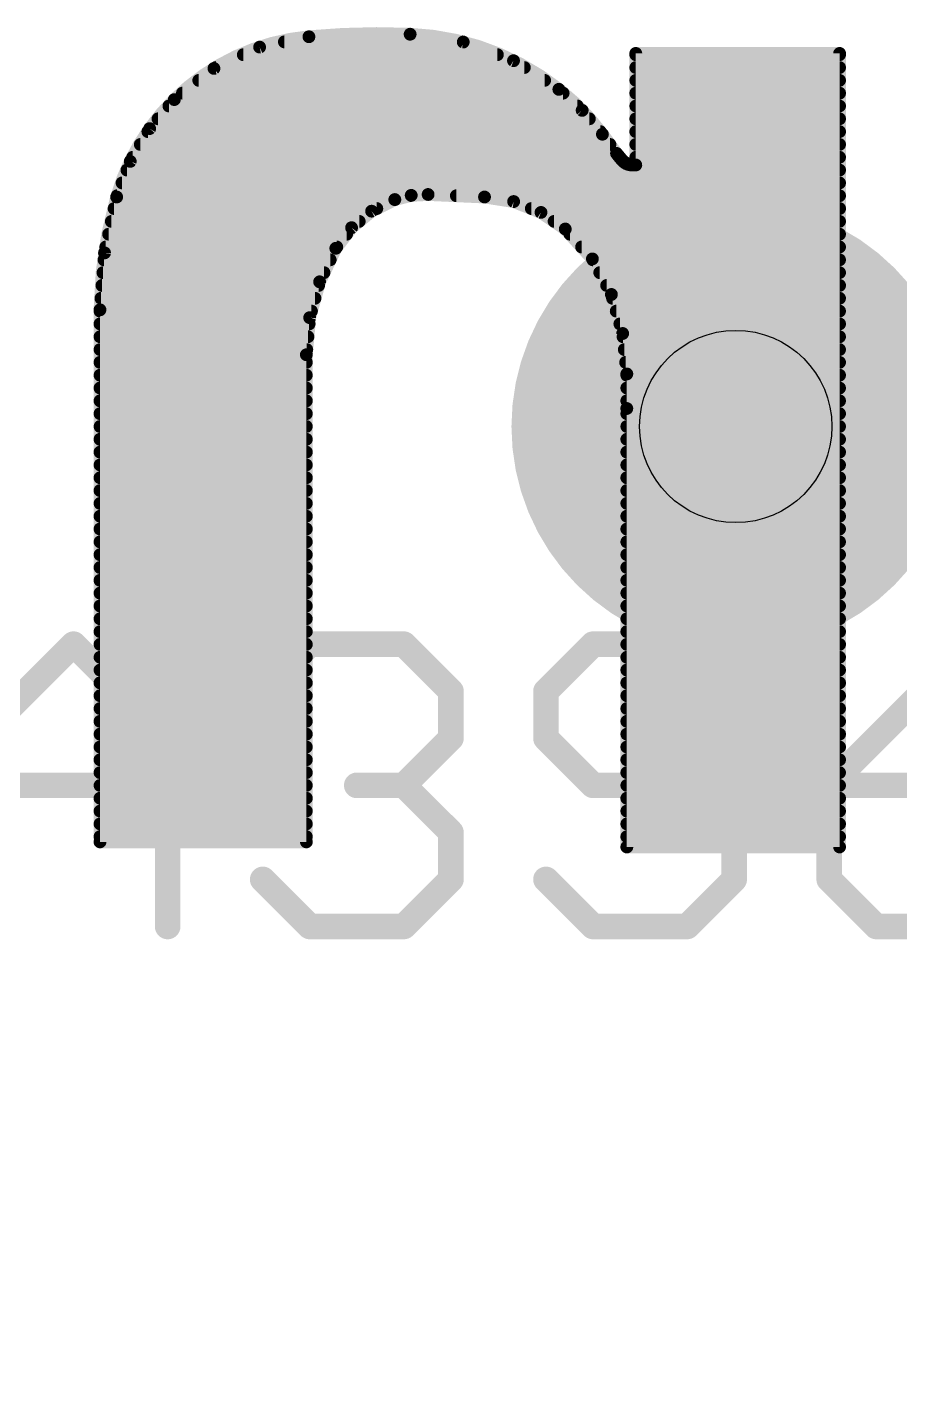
# Model space of a CAD drawing. Extents: x -25 to 82, y -12 to 21.
# Drawn here: x 23.996 to 25.725, y 8.261 to 10.951 of the extents above; entities that cross this region are included whole.
import ezdxf

# ---------------------------------------------------------------- set-up
doc = ezdxf.new("R2010")
doc.units = 0
for name, color, linetype in [('1', 12, 'CONTINUOUS'), ('18', 110, 'CONTINUOUS'), ('22', 53, 'CONTINUOUS'), ('27', 253, 'CONTINUOUS'), ('44', 253, 'CONTINUOUS')]:
    doc.layers.add(name, color=color, linetype=linetype)

# ---------------------------------------------------------------- blocks, each defined once
blk = doc.blocks.new('ROUNDV')
at = {"const_width": 0.5}
blk.add_lwpolyline([(0, -0.25, 1), (0, 0.25, 1), (0, -0.25)], format="xyb", dxfattribs=at)

msp = doc.modelspace()

# ---------------------------------------------------------------- linework, layer by layer
at = {"layer": '1', "const_width": 2.1844}
for points in [[(26.67, 7.366), (26.67, 7.62)], [(26.67, 5.08), (26.67, 7.366)]]:
    msp.add_lwpolyline(points, dxfattribs=at)
at = {"layer": '1', "const_width": 1.0922}
for points in [[(27.2161, 7.62, 1), (26.1239, 7.62)], [(27.2161, 7.366, 1), (26.1239, 7.366)]]:
    msp.add_lwpolyline(points, format="xyb", dxfattribs=at)
at = {"layer": '22'}
for points, const_width in [([(24.7548, 10.9372, 0.0335), (24.5542, 10.9322)], 0.0254), ([(24.7557, 10.9435, 1), (24.7539, 10.9309)], 0.0127), ([(25.0495, 10.828, 0.1577), (24.7548, 10.9372)], 0.0254), ([(24.7551, 10.9435, 1), (24.7545, 10.9309)], 0.0127), ([(24.7545, 10.9309, 1), (24.7551, 10.9435)], 0.0127), ([(24.755, 10.9309, 1), (24.7546, 10.9435)], 0.0127), ([(24.5542, 10.9322, 0.1741), (24.2875, 10.8077)], 0.0254), ([(24.4552, 10.9179, 1), (24.4578, 10.9055)], 0.0127), ([(24.4592, 10.9059, 1), (24.4538, 10.9174)], 0.0127), ([(24.5056, 10.9284, 1), (24.5056, 10.9157)], 0.0127), ([(24.554, 10.9385, 1), (24.5544, 10.9259)], 0.0127), ([(24.5536, 10.9385, 1), (24.5548, 10.9259)], 0.0127), ([(24.5555, 10.926, 1), (24.5529, 10.9384)], 0.0127), ([(24.5548, 10.9259, 1), (24.5536, 10.9385)], 0.0127), ([(24.8622, 10.9277, 1), (24.8578, 10.9158)], 0.0127), ([(24.858, 10.9157, 1), (24.858, 10.9284)], 0.0127), ([(24.859, 10.9154, 1), (24.8609, 10.928)], 0.0127), ([(24.4242, 10.903, 1), (24.4242, 10.8903)], 0.0127), ([(24.9277, 10.8903, 1), (24.9277, 10.903)], 0.0127), ([(24.963, 10.8901, 1), (24.9562, 10.8794)], 0.0127), ([(24.9574, 10.8788, 1), (24.9618, 10.8907)], 0.0127), ([(25.2019, 10.9055, 1), (25.2019, 10.8928)], 0.0127), ([(25.2083, 10.8991, 1), (25.1956, 10.8991)], 0.0127), ([(25.2019, 10.9055, 1), (25.2019, 10.8928)], 0.0127), ([(25.2083, 10.8991, 1), (25.1956, 10.8991)], 0.0127), ([(25.2019, 10.903, 1), (25.2019, 10.8903)], 0.0127), ([(25.6121, 10.8991, 1), (25.5994, 10.8991)], 0.0127), ([(25.6121, 10.8991, 1), (25.5994, 10.8991)], 0.0127), ([(25.6057, 10.8928, 1), (25.6057, 10.9055)], 0.0127), ([(25.6057, 10.8928, 1), (25.6057, 10.9055)], 0.0127), ([(25.6057, 10.8903, 1), (25.6057, 10.903)], 0.0127), ([(24.3633, 10.8752, 1), (24.3687, 10.8637)], 0.0127), ([(24.3699, 10.8644, 1), (24.3621, 10.8744)], 0.0127), ([(24.3698, 10.8775, 1), (24.3698, 10.8649)], 0.0127), ([(24.9811, 10.8649, 1), (24.9811, 10.8775)], 0.0127), ([(25.2019, 10.8775, 1), (25.2019, 10.8649)], 0.0127), ([(25.6057, 10.8649, 1), (25.6057, 10.8775)], 0.0127), ([(24.3359, 10.8521, 1), (24.3359, 10.8395)], 0.0127), ([(25.0213, 10.8395, 1), (25.0213, 10.8521)], 0.0127), ([(25.2019, 10.8521, 1), (25.2019, 10.8395)], 0.0127), ([(25.6057, 10.8395, 1), (25.6057, 10.8521)], 0.0127), ([(24.2875, 10.8077, 0.1281), (24.1732, 10.6147)], 0.0254), ([(24.2836, 10.8127, 1), (24.2914, 10.8027)], 0.0127), ([(24.283, 10.8122, 1), (24.292, 10.8032)], 0.0127), ([(24.2923, 10.8036, 1), (24.2827, 10.8118)], 0.0127), ([(24.292, 10.8032, 1), (24.283, 10.8122)], 0.0127), ([(24.3036, 10.8268, 1), (24.3036, 10.8141)], 0.0127), ([(25.0538, 10.8327, 1), (25.0452, 10.8233)], 0.0127), ([(25.1358, 10.7391, 0.0664), (25.0495, 10.828)], 0.0254), ([(25.0534, 10.833, 1), (25.0456, 10.823)], 0.0127), ([(25.0456, 10.823, 1), (25.0534, 10.833)], 0.0127), ([(25.0461, 10.8226, 1), (25.0529, 10.8334)], 0.0127), ([(25.0579, 10.8141, 1), (25.0579, 10.8268)], 0.0127), ([(25.2019, 10.8268, 1), (25.2019, 10.8141)], 0.0127), ([(25.6057, 10.8141, 1), (25.6057, 10.8268)], 0.0127), ([(24.2767, 10.8013, 1), (24.2767, 10.7887)], 0.0127), ([(25.0861, 10.7887, 1), (25.0861, 10.8013)], 0.0127), ([(25.1004, 10.7905, 1), (25.0908, 10.7823)], 0.0127), ([(25.0913, 10.7817, 1), (25.0999, 10.7911)], 0.0127), ([(25.2019, 10.8013, 1), (25.2019, 10.7887)], 0.0127), ([(25.6057, 10.7887, 1), (25.6057, 10.8013)], 0.0127), ([(24.2338, 10.7543, 1), (24.2434, 10.7461)], 0.0127), ([(24.2441, 10.7469, 1), (24.2331, 10.7534)], 0.0127), ([(24.2551, 10.7759, 1), (24.2551, 10.7633)], 0.0127), ([(25.1099, 10.7633, 1), (25.1099, 10.7759)], 0.0127), ([(25.2019, 10.7759, 1), (25.2019, 10.7633)], 0.0127), ([(25.6057, 10.7633, 1), (25.6057, 10.7759)], 0.0127), ([(24.2351, 10.7506, 1), (24.2351, 10.7379)], 0.0127), ([(25.1409, 10.7429, 1), (25.1307, 10.7353)], 0.0127), ([(25.1638, 10.701, 0.0022), (25.1358, 10.7391)], 0.0254), ([(25.1409, 10.7429, 1), (25.1307, 10.7353)], 0.0127), ([(25.1307, 10.7353, 1), (25.1409, 10.7429)], 0.0127), ([(25.131, 10.735, 1), (25.1406, 10.7432)], 0.0127), ([(25.1315, 10.7379, 1), (25.1315, 10.7506)], 0.0127), ([(25.2019, 10.7506, 1), (25.2019, 10.7379)], 0.0127), ([(25.6057, 10.7379, 1), (25.6057, 10.7506)], 0.0127), ([(24.22, 10.7251, 1), (24.22, 10.7125)], 0.0127), ([(25.1507, 10.7125, 1), (25.1507, 10.7251)], 0.0127), ([(25.1687, 10.7051, 1), (25.1589, 10.6969)], 0.0127), ([(25.1638, 10.701, 0.0333), (25.1765, 10.6858)], 0.0254), ([(25.1689, 10.7047, 1), (25.1587, 10.6973)], 0.0127), ([(25.1587, 10.6972, 1), (25.1689, 10.7048)], 0.0127), ([(25.1587, 10.6973, 1), (25.1689, 10.7047)], 0.0127), ([(25.2019, 10.7251, 1), (25.2019, 10.7125)], 0.0127), ([(25.6057, 10.7125, 1), (25.6057, 10.7251)], 0.0127), ([(24.1936, 10.6744, 1), (24.1936, 10.6617)], 0.0127), ([(24.1947, 10.6885, 1), (24.2056, 10.682)], 0.0127), ([(24.2061, 10.683, 1), (24.1942, 10.6875)], 0.0127), ([(24.205, 10.6997, 1), (24.205, 10.6871)], 0.0127), ([(25.1701, 10.6871, 1), (25.1701, 10.6997)], 0.0127), ([(25.1801, 10.691, 1), (25.1729, 10.6806)], 0.0127), ([(25.1765, 10.6858, 0.205), (25.1943, 10.6782)], 0.0254), ([(25.1811, 10.6902, 1), (25.1719, 10.6814)], 0.0127), ([(25.1716, 10.6817, 1), (25.1814, 10.6899)], 0.0127), ([(25.1719, 10.6814, 1), (25.1811, 10.6902)], 0.0127), ([(25.1859, 10.6864, 1), (25.1834, 10.674)], 0.0127), ([(25.181, 10.675, 1), (25.1882, 10.6854)], 0.0127), ([(25.1943, 10.6845, 1), (25.1943, 10.6719)], 0.0127), ([(25.1943, 10.6845, 1), (25.1943, 10.6719)], 0.0127), ([(25.193, 10.672, 1), (25.1956, 10.6844)], 0.0127), ([(25.1943, 10.6719, 1), (25.1943, 10.6845)], 0.0127), ([(25.2019, 10.6997, 1), (25.2019, 10.6871)], 0.0127), ([(25.1956, 10.6782, 1), (25.2083, 10.6782)], 0.0127), ([(25.1956, 10.6782, 1), (25.2083, 10.6782)], 0.0127), ([(25.2019, 10.6719, 1), (25.2019, 10.6845)], 0.0127), ([(25.2019, 10.6719, 1), (25.2019, 10.6845)], 0.0127), ([(25.6057, 10.6871, 1), (25.6057, 10.6997)], 0.0127), ([(25.6057, 10.6617, 1), (25.6057, 10.6744)], 0.0127), ([(24.1839, 10.6489, 1), (24.1839, 10.6363)], 0.0127), ([(25.6057, 10.6363, 1), (25.6057, 10.6489)], 0.0127), ([(24.1732, 10.6147, 0.0668), (24.1402, 10.3911)], 0.0254), ([(24.1794, 10.6134, 1), (24.167, 10.616)], 0.0127), ([(24.1793, 10.6129, 1), (24.1671, 10.6165)], 0.0127), ([(24.1742, 10.6235, 1), (24.1742, 10.6109)], 0.0127), ([(24.7904, 10.6197, 0.0992), (24.7244, 10.6096)], 0.0254), ([(24.7566, 10.6243, 1), (24.7572, 10.6116)], 0.0127), ([(24.7541, 10.6109, 1), (24.7541, 10.6235)], 0.0127), ([(24.7585, 10.6118, 1), (24.7553, 10.6241)], 0.0127), ([(24.7907, 10.626, 1), (24.7901, 10.6134)], 0.0127), ([(24.7904, 10.6197, 0.0006), (24.9022, 10.6147)], 0.0254), ([(24.7907, 10.626, 1), (24.7901, 10.6134)], 0.0127), ([(24.7907, 10.6134, 1), (24.7901, 10.626)], 0.0127), ([(24.7901, 10.6134, 1), (24.7907, 10.626)], 0.0127), ([(24.8463, 10.6235, 1), (24.8463, 10.6109)], 0.0127), ([(24.9032, 10.621, 1), (24.9012, 10.6084)], 0.0127), ([(25.0622, 10.5512, 0.1688), (24.9022, 10.6147)], 0.0254), ([(24.9025, 10.621, 1), (24.9019, 10.6084)], 0.0127), ([(24.9019, 10.6084, 1), (24.9025, 10.621)], 0.0127), ([(24.9019, 10.6084, 1), (24.9025, 10.621)], 0.0127), ([(25.6057, 10.6109, 1), (25.6057, 10.6235)], 0.0127), ([(24.1682, 10.5982, 1), (24.1682, 10.5855)], 0.0127), ([(24.1673, 10.617, 1), (24.1791, 10.6124)], 0.0127), ([(24.1671, 10.6165, 1), (24.1793, 10.6129)], 0.0127), ([(24.7244, 10.6096, 0.1719), (24.6075, 10.5131)], 0.0254), ([(24.6824, 10.5817, 1), (24.6744, 10.5915)], 0.0127), ([(24.6887, 10.5855, 1), (24.6887, 10.5982)], 0.0127), ([(24.7228, 10.6158, 1), (24.726, 10.6034)], 0.0127), ([(24.7222, 10.6156, 1), (24.7266, 10.6036)], 0.0127), ([(24.7272, 10.6039, 1), (24.7216, 10.6153)], 0.0127), ([(24.7266, 10.6036, 1), (24.7222, 10.6156)], 0.0127), ([(24.9622, 10.6116, 1), (24.9575, 10.5998)], 0.0127), ([(24.9589, 10.5994, 1), (24.9608, 10.612)], 0.0127), ([(24.9949, 10.5982, 1), (24.9949, 10.5855)], 0.0127), ([(25.6057, 10.5855, 1), (25.6057, 10.5982)], 0.0127), ([(24.1627, 10.5727, 1), (24.1627, 10.5601)], 0.0127), ([(24.6539, 10.5601, 1), (24.6539, 10.5727)], 0.0127), ([(24.6756, 10.5923, 1), (24.6812, 10.581)], 0.0127), ([(25.0177, 10.5894, 1), (25.0105, 10.5789)], 0.0127), ([(25.0117, 10.5783, 1), (25.0164, 10.5901)], 0.0127), ([(25.04, 10.5727, 1), (25.04, 10.5601)], 0.0127), ([(25.6057, 10.5601, 1), (25.6057, 10.5727)], 0.0127), ([(24.1572, 10.5473, 1), (24.1572, 10.5347)], 0.0127), ([(24.6289, 10.5347, 1), (24.6289, 10.5473)], 0.0127), ([(24.6347, 10.5588, 1), (24.6428, 10.549)], 0.0127), ([(24.6438, 10.55, 1), (24.6337, 10.5578)], 0.0127), ([(25.0669, 10.5555, 1), (25.0575, 10.5469)], 0.0127), ([(25.1536, 10.4216, 0.1229), (25.0622, 10.5512)], 0.0254), ([(25.0663, 10.556, 1), (25.0581, 10.5464)], 0.0127), ([(25.0581, 10.5464, 1), (25.0663, 10.556)], 0.0127), ([(25.0586, 10.546, 1), (25.0658, 10.5564)], 0.0127), ([(25.0714, 10.5473, 1), (25.0714, 10.5347)], 0.0127), ([(25.6057, 10.5347, 1), (25.6057, 10.5473)], 0.0127), ([(24.1517, 10.522, 1), (24.1517, 10.5093)], 0.0127), ([(24.6075, 10.5131, 0.136), (24.5491, 10.3022)], 0.0254), ([(24.6025, 10.517, 1), (24.6125, 10.5092)], 0.0127), ([(24.6021, 10.5164, 1), (24.6129, 10.5098)], 0.0127), ([(24.6132, 10.5103, 1), (24.6018, 10.5159)], 0.0127), ([(24.6129, 10.5098, 1), (24.6021, 10.5164)], 0.0127), ([(24.6094, 10.5093, 1), (24.6094, 10.522)], 0.0127), ([(25.0945, 10.522, 1), (25.0945, 10.5093)], 0.0127), ([(25.6057, 10.5093, 1), (25.6057, 10.522)], 0.0127), ([(24.1481, 10.4965, 1), (24.1481, 10.4839)], 0.0127), ([(24.1556, 10.5035, 1), (24.1429, 10.5045)], 0.0127), ([(24.143, 10.5053, 1), (24.1554, 10.5027)], 0.0127), ([(24.5964, 10.4839, 1), (24.5964, 10.4965)], 0.0127), ([(25.1215, 10.495, 1), (25.1103, 10.489)], 0.0127), ([(25.1168, 10.4965, 1), (25.1168, 10.4839)], 0.0127), ([(25.1112, 10.4878, 1), (25.1206, 10.4963)], 0.0127), ([(25.6057, 10.4839, 1), (25.6057, 10.4965)], 0.0127), ([(24.1461, 10.4711, 1), (24.1461, 10.4585)], 0.0127), ([(24.5841, 10.4585, 1), (24.5841, 10.4711)], 0.0127), ([(25.1304, 10.4711, 1), (25.1304, 10.4585)], 0.0127), ([(25.6057, 10.4585, 1), (25.6057, 10.4711)], 0.0127), ([(24.1441, 10.4458, 1), (24.1441, 10.4331)], 0.0127), ([(24.5697, 10.4495, 1), (24.5811, 10.4439)], 0.0127), ([(24.5815, 10.445, 1), (24.5693, 10.4484)], 0.0127), ([(24.5734, 10.4331, 1), (24.5734, 10.4458)], 0.0127), ([(25.1441, 10.4458, 1), (25.1441, 10.4331)], 0.0127), ([(25.6057, 10.4331, 1), (25.6057, 10.4458)], 0.0127), ([(24.142, 10.4203, 1), (24.142, 10.4077)], 0.0127), ([(24.5663, 10.4077, 1), (24.5663, 10.4203)], 0.0127), ([(25.1597, 10.4234, 1), (25.1475, 10.4198)], 0.0127), ([(25.1841, 10.2641, 0.0895), (25.1536, 10.4216)], 0.0254), ([(25.1595, 10.4239, 1), (25.1477, 10.4193)], 0.0127), ([(25.1477, 10.4193, 1), (25.1595, 10.4239)], 0.0127), ([(25.148, 10.4186, 1), (25.1592, 10.4246)], 0.0127), ([(25.1558, 10.4203, 1), (25.1558, 10.4077)], 0.0127), ([(25.6057, 10.4077, 1), (25.6057, 10.4203)], 0.0127), ([(24.1466, 10.3911, 1), (24.1338, 10.3911)], 0.0127), ([(24.1466, 10.3911, 1), (24.1338, 10.3911)], 0.0127), ([(24.1402, 10.3949, 1), (24.1402, 10.3823)], 0.0127), ([(24.1339, 10.3916, 1), (24.1465, 10.3906)], 0.0127), ([(24.1339, 10.3912, 1), (24.1465, 10.391)], 0.0127), ([(24.562, 10.3751, 1), (24.5494, 10.3762)], 0.0127), ([(24.5496, 10.3773, 1), (24.5618, 10.3739)], 0.0127), ([(24.5593, 10.3823, 1), (24.5593, 10.3949)], 0.0127), ([(25.1631, 10.3949, 1), (25.1631, 10.3823)], 0.0127), ([(25.6057, 10.3823, 1), (25.6057, 10.3949)], 0.0127), ([(24.1402, 10.3696, 1), (24.1402, 10.3569)], 0.0127), ([(24.5546, 10.3569, 1), (24.5546, 10.3696)], 0.0127), ([(25.1704, 10.3696, 1), (25.1704, 10.3569)], 0.0127), ([(25.1822, 10.3449, 1), (25.1696, 10.3436)], 0.0127), ([(25.6057, 10.3569, 1), (25.6057, 10.3696)], 0.0127), ([(24.1402, 10.3441, 1), (24.1402, 10.3315)], 0.0127), ([(24.5523, 10.3315, 1), (24.5523, 10.3441)], 0.0127), ([(25.1698, 10.3425, 1), (25.182, 10.346)], 0.0127), ([(25.1766, 10.3441, 1), (25.1766, 10.3315)], 0.0127), ([(25.6057, 10.3315, 1), (25.6057, 10.3441)], 0.0127), ([(24.1402, 10.3187, 1), (24.1402, 10.3061)], 0.0127), ([(24.5555, 10.3022, 1), (24.5428, 10.3022)], 0.0127), ([(24.5555, 10.3022, 1), (24.5428, 10.3022)], 0.0127), ([(24.5428, 10.3028, 1), (24.5554, 10.3016)], 0.0127), ([(24.5428, 10.3022, 1), (24.5554, 10.3022)], 0.0127), ([(24.55, 10.3061, 1), (24.55, 10.3187)], 0.0127), ([(25.1791, 10.3187, 1), (25.1791, 10.3061)], 0.0127), ([(25.6057, 10.3061, 1), (25.6057, 10.3187)], 0.0127), ([(24.1402, 10.2934, 1), (24.1402, 10.2807)], 0.0127), ([(24.5491, 10.2807, 1), (24.5491, 10.2934)], 0.0127), ([(25.1818, 10.2934, 1), (25.1818, 10.2807)], 0.0127), ([(25.1905, 10.2641, 1), (25.1777, 10.2641)], 0.0127), ([(25.1841, 10.1956, 0.0064), (25.1841, 10.2641)], 0.0254), ([(25.1904, 10.2642, 1), (25.1778, 10.264)], 0.0127), ([(25.6057, 10.2807, 1), (25.6057, 10.2934)], 0.0127), ([(24.1402, 10.2679, 1), (24.1402, 10.2553)], 0.0127), ([(24.5491, 10.2553, 1), (24.5491, 10.2679)], 0.0127), ([(25.1841, 10.2679, 1), (25.1841, 10.2553)], 0.0127), ([(25.1778, 10.2635, 1), (25.1904, 10.2647)], 0.0127), ([(25.1778, 10.264, 1), (25.1904, 10.2642)], 0.0127), ([(25.6057, 10.2553, 1), (25.6057, 10.2679)], 0.0127), ([(24.1402, 10.2425, 1), (24.1402, 10.2299)], 0.0127), ([(24.1402, 10.2172, 1), (24.1402, 10.2045)], 0.0127), ([(24.5491, 10.2299, 1), (24.5491, 10.2425)], 0.0127), ([(24.5491, 10.2045, 1), (24.5491, 10.2172)], 0.0127), ([(25.1841, 10.2172, 1), (25.1841, 10.2045)], 0.0127), ([(25.1841, 10.2425, 1), (25.1841, 10.2299)], 0.0127), ([(25.6057, 10.2299, 1), (25.6057, 10.2425)], 0.0127), ([(25.6057, 10.2045, 1), (25.6057, 10.2172)], 0.0127), ([(24.1402, 10.1918, 1), (24.1402, 10.1791)], 0.0127), ([(24.5491, 10.1791, 1), (24.5491, 10.1918)], 0.0127), ([(25.1905, 10.1956, 1), (25.1777, 10.1956)], 0.0127), ([(25.1778, 10.1957, 1), (25.1904, 10.1955)], 0.0127), ([(25.1841, 10.1918, 1), (25.1841, 10.1791)], 0.0127), ([(25.6057, 10.1791, 1), (25.6057, 10.1918)], 0.0127), ([(24.1402, 10.1663, 1), (24.1402, 10.1537)], 0.0127), ([(24.5491, 10.1537, 1), (24.5491, 10.1663)], 0.0127), ([(25.1841, 10.1663, 1), (25.1841, 10.1537)], 0.0127), ([(25.6057, 10.1537, 1), (25.6057, 10.1663)], 0.0127), ([(24.1402, 10.141, 1), (24.1402, 10.1283)], 0.0127), ([(24.5491, 10.1283, 1), (24.5491, 10.141)], 0.0127), ([(25.1841, 10.141, 1), (25.1841, 10.1283)], 0.0127), ([(25.6057, 10.1283, 1), (25.6057, 10.141)], 0.0127), ([(24.1402, 10.1156, 1), (24.1402, 10.1029)], 0.0127), ([(24.5491, 10.1029, 1), (24.5491, 10.1156)], 0.0127), ([(25.1841, 10.1156, 1), (25.1841, 10.1029)], 0.0127), ([(25.6057, 10.1029, 1), (25.6057, 10.1156)], 0.0127), ([(24.1402, 10.0901, 1), (24.1402, 10.0775)], 0.0127), ([(24.5491, 10.0775, 1), (24.5491, 10.0901)], 0.0127), ([(25.1841, 10.0901, 1), (25.1841, 10.0775)], 0.0127), ([(25.6057, 10.0775, 1), (25.6057, 10.0901)], 0.0127), ([(24.1402, 10.0648, 1), (24.1402, 10.0521)], 0.0127), ([(24.5491, 10.0521, 1), (24.5491, 10.0648)], 0.0127), ([(25.1841, 10.0648, 1), (25.1841, 10.0521)], 0.0127), ([(25.6057, 10.0521, 1), (25.6057, 10.0648)], 0.0127), ([(24.1402, 10.0394, 1), (24.1402, 10.0267)], 0.0127), ([(24.5491, 10.0267, 1), (24.5491, 10.0394)], 0.0127), ([(25.1841, 10.0394, 1), (25.1841, 10.0267)], 0.0127), ([(25.6057, 10.0267, 1), (25.6057, 10.0394)], 0.0127), ([(24.1402, 10.0139, 1), (24.1402, 10.0013)], 0.0127), ([(24.5491, 10.0013, 1), (24.5491, 10.0139)], 0.0127), ([(25.1841, 10.0139, 1), (25.1841, 10.0013)], 0.0127), ([(25.6057, 10.0013, 1), (25.6057, 10.0139)], 0.0127), ([(24.1402, 9.9886, 1), (24.1402, 9.9759)], 0.0127), ([(24.5491, 9.9759, 1), (24.5491, 9.9886)], 0.0127), ([(25.1841, 9.9886, 1), (25.1841, 9.9759)], 0.0127), ([(25.6057, 9.9759, 1), (25.6057, 9.9886)], 0.0127), ([(24.1402, 9.9632, 1), (24.1402, 9.9505)], 0.0127), ([(24.5491, 9.9505, 1), (24.5491, 9.9632)], 0.0127), ([(25.1841, 9.9632, 1), (25.1841, 9.9505)], 0.0127), ([(25.6057, 9.9505, 1), (25.6057, 9.9632)], 0.0127), ([(24.1402, 9.9377, 1), (24.1402, 9.9251)], 0.0127), ([(24.5491, 9.9251, 1), (24.5491, 9.9377)], 0.0127), ([(25.1841, 9.9377, 1), (25.1841, 9.9251)], 0.0127), ([(25.6057, 9.9251, 1), (25.6057, 9.9377)], 0.0127), ([(24.1402, 9.9123, 1), (24.1402, 9.8997)], 0.0127), ([(24.5491, 9.8997, 1), (24.5491, 9.9123)], 0.0127), ([(25.1841, 9.9123, 1), (25.1841, 9.8997)], 0.0127), ([(25.6057, 9.8997, 1), (25.6057, 9.9123)], 0.0127), ([(24.1402, 9.887, 1), (24.1402, 9.8743)], 0.0127), ([(24.5491, 9.8743, 1), (24.5491, 9.887)], 0.0127), ([(25.1841, 9.887, 1), (25.1841, 9.8743)], 0.0127), ([(25.6057, 9.8743, 1), (25.6057, 9.887)], 0.0127), ([(24.1402, 9.8615, 1), (24.1402, 9.8489)], 0.0127), ([(24.5491, 9.8489, 1), (24.5491, 9.8615)], 0.0127), ([(25.1841, 9.8615, 1), (25.1841, 9.8489)], 0.0127), ([(25.6057, 9.8489, 1), (25.6057, 9.8615)], 0.0127), ([(24.1402, 9.8361, 1), (24.1402, 9.8235)], 0.0127), ([(24.5491, 9.8235, 1), (24.5491, 9.8361)], 0.0127), ([(25.1841, 9.8361, 1), (25.1841, 9.8235)], 0.0127), ([(25.6057, 9.8235, 1), (25.6057, 9.8361)], 0.0127), ([(24.1402, 9.8108, 1), (24.1402, 9.7981)], 0.0127), ([(24.5491, 9.7981, 1), (24.5491, 9.8108)], 0.0127), ([(25.1841, 9.8108, 1), (25.1841, 9.7981)], 0.0127), ([(25.6057, 9.7981, 1), (25.6057, 9.8108)], 0.0127), ([(24.1402, 9.7853, 1), (24.1402, 9.7727)], 0.0127), ([(24.1402, 9.7599, 1), (24.1402, 9.7473)], 0.0127), ([(24.5491, 9.7727, 1), (24.5491, 9.7853)], 0.0127), ([(24.5491, 9.7473, 1), (24.5491, 9.7599)], 0.0127), ([(25.1841, 9.7853, 1), (25.1841, 9.7727)], 0.0127), ([(25.1841, 9.7599, 1), (25.1841, 9.7473)], 0.0127), ([(25.6057, 9.7727, 1), (25.6057, 9.7853)], 0.0127), ([(25.6057, 9.7473, 1), (25.6057, 9.7599)], 0.0127), ([(24.1402, 9.7346, 1), (24.1402, 9.7219)], 0.0127), ([(24.5491, 9.7219, 1), (24.5491, 9.7346)], 0.0127), ([(25.1841, 9.7346, 1), (25.1841, 9.7219)], 0.0127), ([(25.6057, 9.7219, 1), (25.6057, 9.7346)], 0.0127), ([(24.1402, 9.7091, 1), (24.1402, 9.6965)], 0.0127), ([(24.5491, 9.6965, 1), (24.5491, 9.7091)], 0.0127), ([(25.1841, 9.7091, 1), (25.1841, 9.6965)], 0.0127), ([(25.6057, 9.6965, 1), (25.6057, 9.7091)], 0.0127), ([(24.1402, 9.6837, 1), (24.1402, 9.6711)], 0.0127), ([(24.5491, 9.6711, 1), (24.5491, 9.6837)], 0.0127), ([(25.1841, 9.6837, 1), (25.1841, 9.6711)], 0.0127), ([(25.6057, 9.6711, 1), (25.6057, 9.6837)], 0.0127), ([(24.1402, 9.6584, 1), (24.1402, 9.6457)], 0.0127), ([(24.5491, 9.6457, 1), (24.5491, 9.6584)], 0.0127), ([(25.1841, 9.6584, 1), (25.1841, 9.6457)], 0.0127), ([(25.6057, 9.6457, 1), (25.6057, 9.6584)], 0.0127), ([(24.1402, 9.6329, 1), (24.1402, 9.6203)], 0.0127), ([(24.5491, 9.6203, 1), (24.5491, 9.6329)], 0.0127), ([(25.1841, 9.6329, 1), (25.1841, 9.6203)], 0.0127), ([(25.6057, 9.6203, 1), (25.6057, 9.6329)], 0.0127), ([(24.1402, 9.6075, 1), (24.1402, 9.5949)], 0.0127), ([(24.5491, 9.5949, 1), (24.5491, 9.6075)], 0.0127), ([(25.1841, 9.6075, 1), (25.1841, 9.5949)], 0.0127), ([(25.6057, 9.5949, 1), (25.6057, 9.6075)], 0.0127), ([(24.1402, 9.5822, 1), (24.1402, 9.5695)], 0.0127), ([(24.5491, 9.5695, 1), (24.5491, 9.5822)], 0.0127), ([(25.1841, 9.5822, 1), (25.1841, 9.5695)], 0.0127), ([(25.6057, 9.5695, 1), (25.6057, 9.5822)], 0.0127), ([(24.1402, 9.5567, 1), (24.1402, 9.5441)], 0.0127), ([(24.5491, 9.5441, 1), (24.5491, 9.5567)], 0.0127), ([(25.1841, 9.5567, 1), (25.1841, 9.5441)], 0.0127), ([(25.6057, 9.5441, 1), (25.6057, 9.5567)], 0.0127), ([(24.1402, 9.5313, 1), (24.1402, 9.5187)], 0.0127), ([(24.5491, 9.5187, 1), (24.5491, 9.5313)], 0.0127), ([(25.1841, 9.5313, 1), (25.1841, 9.5187)], 0.0127), ([(25.6057, 9.5187, 1), (25.6057, 9.5313)], 0.0127), ([(24.1402, 9.506, 1), (24.1402, 9.4933)], 0.0127), ([(24.5491, 9.4933, 1), (24.5491, 9.506)], 0.0127), ([(25.1841, 9.506, 1), (25.1841, 9.4933)], 0.0127), ([(25.6057, 9.4933, 1), (25.6057, 9.506)], 0.0127), ([(24.1402, 9.4805, 1), (24.1402, 9.4679)], 0.0127), ([(24.5491, 9.4679, 1), (24.5491, 9.4805)], 0.0127), ([(25.1841, 9.4805, 1), (25.1841, 9.4679)], 0.0127), ([(25.6057, 9.4679, 1), (25.6057, 9.4805)], 0.0127), ([(24.1402, 9.4551, 1), (24.1402, 9.4425)], 0.0127), ([(24.5491, 9.4425, 1), (24.5491, 9.4551)], 0.0127), ([(25.1841, 9.4551, 1), (25.1841, 9.4425)], 0.0127), ([(25.6057, 9.4425, 1), (25.6057, 9.4551)], 0.0127), ([(24.1402, 9.4298, 1), (24.1402, 9.4171)], 0.0127), ([(24.5491, 9.4171, 1), (24.5491, 9.4298)], 0.0127), ([(25.1841, 9.4298, 1), (25.1841, 9.4171)], 0.0127), ([(25.6057, 9.4171, 1), (25.6057, 9.4298)], 0.0127), ([(24.1402, 9.4043, 1), (24.1402, 9.3917)], 0.0127), ([(24.5491, 9.3917, 1), (24.5491, 9.4043)], 0.0127), ([(25.1841, 9.4043, 1), (25.1841, 9.3917)], 0.0127), ([(25.6057, 9.3917, 1), (25.6057, 9.4043)], 0.0127), ([(24.1402, 9.3789, 1), (24.1402, 9.3663)], 0.0127), ([(24.5491, 9.3663, 1), (24.5491, 9.3789)], 0.0127), ([(25.1841, 9.3789, 1), (25.1841, 9.3663)], 0.0127), ([(25.6057, 9.3663, 1), (25.6057, 9.3789)], 0.0127), ([(24.1338, 9.337, 1), (24.1466, 9.337)], 0.0127), ([(24.1338, 9.337, 1), (24.1466, 9.337)], 0.0127), ([(24.1402, 9.3536, 1), (24.1402, 9.3409)], 0.0127), ([(24.1402, 9.3433, 1), (24.1402, 9.3307)], 0.0127), ([(24.1402, 9.3433, 1), (24.1402, 9.3307)], 0.0127), ([(24.5428, 9.337, 1), (24.5555, 9.337)], 0.0127), ([(24.5428, 9.337, 1), (24.5555, 9.337)], 0.0127), ([(24.5491, 9.3409, 1), (24.5491, 9.3536)], 0.0127), ([(24.5491, 9.3307, 1), (24.5491, 9.3433)], 0.0127), ([(24.5491, 9.3307, 1), (24.5491, 9.3433)], 0.0127), ([(25.1841, 9.3536, 1), (25.1841, 9.3409)], 0.0127), ([(25.1841, 9.3332, 1), (25.1841, 9.3206)], 0.0127), ([(25.1841, 9.3332, 1), (25.1841, 9.3206)], 0.0127), ([(25.6057, 9.3409, 1), (25.6057, 9.3536)], 0.0127), ([(25.6057, 9.3206, 1), (25.6057, 9.3332)], 0.0127), ([(25.6057, 9.3206, 1), (25.6057, 9.3332)], 0.0127), ([(25.1777, 9.3269, 1), (25.1905, 9.3269)], 0.0127), ([(25.1777, 9.3269, 1), (25.1905, 9.3269)], 0.0127), ([(25.5994, 9.3269, 1), (25.6121, 9.3269)], 0.0127), ([(25.5994, 9.3269, 1), (25.6121, 9.3269)], 0.0127)]:
    msp.add_lwpolyline(points, format="xyb", dxfattribs=dict(at, const_width=const_width))
at = {"layer": '22', "const_width": 0.0254}
for points in [[(24.7548, 10.9372), (24.5542, 10.9322)], [(24.86, 10.9217), (24.7548, 10.9372)], [(24.4565, 10.9117), (24.366, 10.8694)], [(24.5542, 10.9322), (24.4565, 10.9117)], [(24.5056, 10.922), (24.858, 10.922)], [(24.9596, 10.8848), (24.86, 10.9217)], [(24.4242, 10.8966), (24.9277, 10.8966)], [(25.0495, 10.828), (24.9596, 10.8848)], [(25.6057, 10.8991), (25.2019, 10.8991)], [(25.2019, 10.8991), (25.2019, 10.6782)], [(25.6057, 10.8991), (25.2019, 10.8991)], [(25.2019, 10.8991), (25.2019, 10.6782)], [(25.2019, 10.8966), (25.6057, 10.8966)], [(25.6057, 9.3269), (25.6057, 10.8991)], [(25.6057, 9.3269), (25.6057, 10.8991)], [(24.366, 10.8694), (24.2875, 10.8077)], [(24.3698, 10.8712), (24.9811, 10.8712)], [(25.2019, 10.8712), (25.6057, 10.8712)], [(24.3359, 10.8458), (25.0213, 10.8458)], [(25.2019, 10.8458), (25.6057, 10.8458)], [(24.2875, 10.8077), (24.2386, 10.7502)], [(24.3036, 10.8204), (25.0579, 10.8204)], [(25.0956, 10.7864), (25.0495, 10.828)], [(25.2019, 10.8204), (25.6057, 10.8204)], [(24.2767, 10.795), (25.0861, 10.795)], [(25.1358, 10.7391), (25.0956, 10.7864)], [(25.2019, 10.795), (25.6057, 10.795)], [(24.2386, 10.7502), (24.2001, 10.6852)], [(24.2551, 10.7696), (25.1099, 10.7696)], [(25.2019, 10.7696), (25.6057, 10.7696)], [(24.2351, 10.7442), (25.1315, 10.7442)], [(25.1638, 10.701), (25.1358, 10.7391)], [(25.2019, 10.7442), (25.6057, 10.7442)], [(24.22, 10.7188), (25.1507, 10.7188)], [(25.1765, 10.6858), (25.1638, 10.701)], [(25.2019, 10.7188), (25.6057, 10.7188)], [(24.2001, 10.6852), (24.1732, 10.6147)], [(24.1936, 10.668), (25.6057, 10.668)], [(24.205, 10.6934), (25.1701, 10.6934)], [(25.1846, 10.6802), (25.1765, 10.6858)], [(25.1943, 10.6782), (25.1846, 10.6802)], [(25.2019, 10.6782), (25.1943, 10.6782)], [(25.2019, 10.6782), (25.1943, 10.6782)], [(25.2019, 10.6934), (25.6057, 10.6934)], [(24.1839, 10.6426), (25.6057, 10.6426)], [(24.1732, 10.6147), (24.1492, 10.504)], [(24.1742, 10.6172), (24.7541, 10.6172)], [(24.7244, 10.6096), (24.7569, 10.6179)], [(24.7569, 10.6179), (24.7904, 10.6197)], [(24.7904, 10.6197), (24.9022, 10.6147)], [(24.8463, 10.6172), (25.6057, 10.6172)], [(24.9022, 10.6147), (24.9598, 10.6057)], [(24.1682, 10.5918), (24.6887, 10.5918)], [(24.6388, 10.5539), (24.6784, 10.5866)], [(24.6784, 10.5866), (24.7244, 10.6096)], [(24.9598, 10.6057), (25.0141, 10.5842)], [(24.9949, 10.5918), (25.6057, 10.5918)], [(24.1627, 10.5664), (24.6539, 10.5664)], [(25.0141, 10.5842), (25.0622, 10.5512)], [(25.04, 10.5664), (25.6057, 10.5664)], [(24.1572, 10.541), (24.6289, 10.541)], [(24.6075, 10.5131), (24.6388, 10.5539)], [(25.0622, 10.5512), (25.1159, 10.492)], [(25.0714, 10.541), (25.6057, 10.541)], [(24.1517, 10.5156), (24.6094, 10.5156)], [(24.5754, 10.4467), (24.6075, 10.5131)], [(25.0945, 10.5156), (25.6057, 10.5156)], [(24.1492, 10.504), (24.1402, 10.3911)], [(24.1481, 10.4902), (24.5964, 10.4902)], [(25.1159, 10.492), (25.1536, 10.4216)], [(25.1168, 10.4902), (25.6057, 10.4902)], [(24.1461, 10.4648), (24.5841, 10.4648)], [(25.1304, 10.4648), (25.6057, 10.4648)], [(24.1441, 10.4394), (24.5734, 10.4394)], [(24.5557, 10.3756), (24.5754, 10.4467)], [(25.1441, 10.4394), (25.6057, 10.4394)], [(24.142, 10.414), (24.5663, 10.414)], [(25.1536, 10.4216), (25.1759, 10.3442)], [(25.1558, 10.414), (25.6057, 10.414)], [(24.1402, 10.3911), (24.1402, 9.337)], [(24.1402, 10.3911), (24.1402, 9.337)], [(24.1402, 10.3886), (24.5593, 10.3886)], [(24.5491, 10.3022), (24.5557, 10.3756)], [(25.1631, 10.3886), (25.6057, 10.3886)], [(24.1402, 10.3632), (24.5546, 10.3632)], [(25.1704, 10.3632), (25.6057, 10.3632)], [(25.1759, 10.3442), (25.1841, 10.2641)], [(24.1402, 10.3378), (24.5523, 10.3378)], [(25.1766, 10.3378), (25.6057, 10.3378)], [(24.1402, 10.3124), (24.55, 10.3124)], [(24.5491, 9.337), (24.5491, 10.3022)], [(24.5491, 9.337), (24.5491, 10.3022)], [(25.1791, 10.3124), (25.6057, 10.3124)], [(24.1402, 10.287), (24.5491, 10.287)], [(25.1818, 10.287), (25.6057, 10.287)], [(25.1841, 10.2641), (25.1841, 9.3269)], [(24.1402, 10.2616), (24.5491, 10.2616)], [(25.1841, 10.2616), (25.6057, 10.2616)], [(24.1402, 10.2362), (24.5491, 10.2362)], [(24.1402, 10.2108), (24.5491, 10.2108)], [(25.1841, 10.2362), (25.6057, 10.2362)], [(25.1841, 10.2108), (25.6057, 10.2108)], [(24.1402, 10.1854), (24.5491, 10.1854)], [(25.1841, 10.1956), (25.1841, 9.3269)], [(25.1841, 10.1854), (25.6057, 10.1854)], [(24.1402, 10.16), (24.5491, 10.16)], [(25.1841, 10.16), (25.6057, 10.16)], [(24.1402, 10.1346), (24.5491, 10.1346)], [(25.1841, 10.1346), (25.6057, 10.1346)], [(24.1402, 10.1092), (24.5491, 10.1092)], [(25.1841, 10.1092), (25.6057, 10.1092)], [(24.1402, 10.0838), (24.5491, 10.0838)], [(25.1841, 10.0838), (25.6057, 10.0838)], [(24.1402, 10.0584), (24.5491, 10.0584)], [(25.1841, 10.0584), (25.6057, 10.0584)], [(24.1402, 10.033), (24.5491, 10.033)], [(25.1841, 10.033), (25.6057, 10.033)], [(24.1402, 10.0076), (24.5491, 10.0076)], [(25.1841, 10.0076), (25.6057, 10.0076)], [(24.1402, 9.9822), (24.5491, 9.9822)], [(25.1841, 9.9822), (25.6057, 9.9822)], [(24.1402, 9.9568), (24.5491, 9.9568)], [(25.1841, 9.9568), (25.6057, 9.9568)], [(24.1402, 9.9314), (24.5491, 9.9314)], [(25.1841, 9.9314), (25.6057, 9.9314)], [(24.1402, 9.906), (24.5491, 9.906)], [(25.1841, 9.906), (25.6057, 9.906)], [(24.1402, 9.8806), (24.5491, 9.8806)], [(25.1841, 9.8806), (25.6057, 9.8806)], [(24.1402, 9.8552), (24.5491, 9.8552)], [(25.1841, 9.8552), (25.6057, 9.8552)], [(24.1402, 9.8298), (24.5491, 9.8298)], [(25.1841, 9.8298), (25.6057, 9.8298)], [(24.1402, 9.8044), (24.5491, 9.8044)], [(25.1841, 9.8044), (25.6057, 9.8044)], [(24.1402, 9.779), (24.5491, 9.779)], [(24.1402, 9.7536), (24.5491, 9.7536)], [(25.1841, 9.779), (25.6057, 9.779)], [(25.1841, 9.7536), (25.6057, 9.7536)], [(24.1402, 9.7282), (24.5491, 9.7282)], [(25.1841, 9.7282), (25.6057, 9.7282)], [(24.1402, 9.7028), (24.5491, 9.7028)], [(25.1841, 9.7028), (25.6057, 9.7028)], [(24.1402, 9.6774), (24.5491, 9.6774)], [(25.1841, 9.6774), (25.6057, 9.6774)], [(24.1402, 9.652), (24.5491, 9.652)], [(25.1841, 9.652), (25.6057, 9.652)], [(24.1402, 9.6266), (24.5491, 9.6266)], [(25.1841, 9.6266), (25.6057, 9.6266)], [(24.1402, 9.6012), (24.5491, 9.6012)], [(25.1841, 9.6012), (25.6057, 9.6012)], [(24.1402, 9.5758), (24.5491, 9.5758)], [(25.1841, 9.5758), (25.6057, 9.5758)], [(24.1402, 9.5504), (24.5491, 9.5504)], [(25.1841, 9.5504), (25.6057, 9.5504)], [(24.1402, 9.525), (24.5491, 9.525)], [(25.1841, 9.525), (25.6057, 9.525)], [(24.1402, 9.4996), (24.5491, 9.4996)], [(25.1841, 9.4996), (25.6057, 9.4996)], [(24.1402, 9.4742), (24.5491, 9.4742)], [(25.1841, 9.4742), (25.6057, 9.4742)], [(24.1402, 9.4488), (24.5491, 9.4488)], [(25.1841, 9.4488), (25.6057, 9.4488)], [(24.1402, 9.4234), (24.5491, 9.4234)], [(25.1841, 9.4234), (25.6057, 9.4234)], [(24.1402, 9.398), (24.5491, 9.398)], [(25.1841, 9.398), (25.6057, 9.398)], [(24.1402, 9.3726), (24.5491, 9.3726)], [(25.1841, 9.3726), (25.6057, 9.3726)], [(24.1402, 9.3472), (24.5491, 9.3472)], [(24.1402, 9.337), (24.5491, 9.337)], [(24.1402, 9.337), (24.5491, 9.337)], [(25.1841, 9.3472), (25.6057, 9.3472)], [(25.1841, 9.3269), (25.6057, 9.3269)], [(25.1841, 9.3269), (25.6057, 9.3269)]]:
    msp.add_lwpolyline(points, dxfattribs=at)
at = {"layer": '27', "const_width": 0.0508}
for points in [[(23.9014, 9.5423), (24.0878, 9.7287)], [(24.0878, 9.7287), (24.2743, 9.5423)], [(24.4627, 9.6355), (24.5559, 9.7287)], [(24.5559, 9.7287), (24.7423, 9.7287)], [(24.7423, 9.7287), (24.8356, 9.6355)], [(25.1172, 9.7287), (25.024, 9.6355)], [(25.3037, 9.7287), (25.1172, 9.7287)], [(25.3969, 9.6355), (25.3037, 9.7287)], [(24.8356, 9.6355), (24.8356, 9.5423)], [(25.024, 9.6355), (25.024, 9.5423)], [(25.3969, 9.2626), (25.3969, 9.6355)], [(25.7718, 9.6355), (25.5853, 9.449)], [(24.2743, 9.5423), (24.2743, 9.1694)], [(24.8356, 9.5423), (24.7423, 9.449)], [(25.024, 9.5423), (25.1172, 9.449)], [(23.9014, 9.449), (24.2743, 9.449)], [(24.7423, 9.449), (24.6491, 9.449)], [(24.7423, 9.449), (24.8356, 9.3558)], [(25.1172, 9.449), (25.3969, 9.449)], [(25.5853, 9.449), (25.5853, 9.2626)], [(25.865, 9.449), (25.5853, 9.449)], [(24.8356, 9.3558), (24.8356, 9.2626)], [(24.5559, 9.1694), (24.4627, 9.2626)], [(24.8356, 9.2626), (24.7423, 9.1694)], [(25.024, 9.2626), (25.1172, 9.1694)], [(25.3037, 9.1694), (25.3969, 9.2626)], [(25.5853, 9.2626), (25.6785, 9.1694)], [(24.7423, 9.1694), (24.5559, 9.1694)], [(25.1172, 9.1694), (25.3037, 9.1694)], [(25.6785, 9.1694), (25.865, 9.1694)]]:
    msp.add_lwpolyline(points, dxfattribs=at)
at = {"layer": '27', "const_width": 0.0254}
for points in [[(24.0968, 9.7377, 1), (24.0788, 9.7197)], [(24.0968, 9.7197, 1), (24.0788, 9.7377)], [(24.5559, 9.7414, 1), (24.5559, 9.716)], [(24.5649, 9.7197, 1), (24.5469, 9.7377)], [(24.7513, 9.7377, 1), (24.7334, 9.7197)], [(24.7423, 9.716, 1), (24.7423, 9.7414)], [(25.1172, 9.7414, 1), (25.1172, 9.716)], [(25.1262, 9.7197, 1), (25.1083, 9.7377)], [(25.3126, 9.7377, 1), (25.2947, 9.7197)], [(25.3037, 9.716, 1), (25.3037, 9.7414)], [(24.8483, 9.6355, 1), (24.8229, 9.6355)], [(25.0367, 9.6355, 1), (25.0113, 9.6355)], [(25.4096, 9.6355, 1), (25.3842, 9.6355)], [(24.4537, 9.6444, 1), (24.4717, 9.6265)], [(24.8266, 9.6265, 1), (24.8445, 9.6444)], [(25.015, 9.6444, 1), (25.033, 9.6265)], [(25.3879, 9.6265, 1), (25.4058, 9.6444)], [(24.287, 9.5423, 1), (24.2616, 9.5423)], [(24.2653, 9.5333, 1), (24.2832, 9.5512)], [(24.8229, 9.5423, 1), (24.8483, 9.5423)], [(24.8445, 9.5333, 1), (24.8266, 9.5512)], [(25.033, 9.5512, 1), (25.015, 9.5333)], [(25.0113, 9.5423, 1), (25.0367, 9.5423)], [(24.2743, 9.4363, 1), (24.2743, 9.4617)], [(24.6491, 9.4617, 1), (24.6491, 9.4363)], [(24.7513, 9.458, 1), (24.7334, 9.4401)], [(24.7334, 9.458, 1), (24.7513, 9.4401)], [(24.7423, 9.4363, 1), (24.7423, 9.4617)], [(25.1172, 9.4617, 1), (25.1172, 9.4363)], [(25.1083, 9.4401, 1), (25.1262, 9.458)], [(25.3969, 9.4363, 1), (25.3969, 9.4617)], [(25.598, 9.449, 1), (25.5726, 9.449)], [(25.5853, 9.4617, 1), (25.5853, 9.4363)], [(25.5763, 9.458, 1), (25.5943, 9.4401)], [(24.8483, 9.3558, 1), (24.8229, 9.3558)], [(24.8266, 9.3468, 1), (24.8445, 9.3648)], [(24.4717, 9.2716, 1), (24.4537, 9.2536)], [(24.8445, 9.2536, 1), (24.8266, 9.2716)], [(25.033, 9.2716, 1), (25.015, 9.2536)], [(25.4058, 9.2536, 1), (25.3879, 9.2716)], [(25.5943, 9.2716, 1), (25.5763, 9.2536)], [(24.8229, 9.2626, 1), (24.8483, 9.2626)], [(25.3842, 9.2626, 1), (25.4096, 9.2626)], [(25.5726, 9.2626, 1), (25.598, 9.2626)], [(24.2616, 9.1694, 1), (24.287, 9.1694)], [(24.5559, 9.1821, 1), (24.5559, 9.1567)], [(24.5469, 9.1604, 1), (24.5649, 9.1784)], [(24.7334, 9.1784, 1), (24.7513, 9.1604)], [(24.7423, 9.1567, 1), (24.7423, 9.1821)], [(25.1172, 9.1821, 1), (25.1172, 9.1567)], [(25.1083, 9.1604, 1), (25.1262, 9.1784)], [(25.2947, 9.1784, 1), (25.3126, 9.1604)], [(25.3037, 9.1567, 1), (25.3037, 9.1821)], [(25.6785, 9.1821, 1), (25.6785, 9.1567)], [(25.6696, 9.1604, 1), (25.6875, 9.1784)]]:
    msp.add_lwpolyline(points, format="xyb", dxfattribs=at)
at = {"layer": '44'}
msp.add_circle((25.4, 10.16), 0.1905, dxfattribs=at)

# ---------------------------------------------------------------- block references
at = {"layer": '18', "xscale": 0.889, "yscale": 0.889}
msp.add_blockref('ROUNDV', (25.4, 10.16), dxfattribs=at)
msp.add_blockref('ROUNDV', (25.4, 10.16), dxfattribs=at)

doc.saveas('drawing.dxf')
